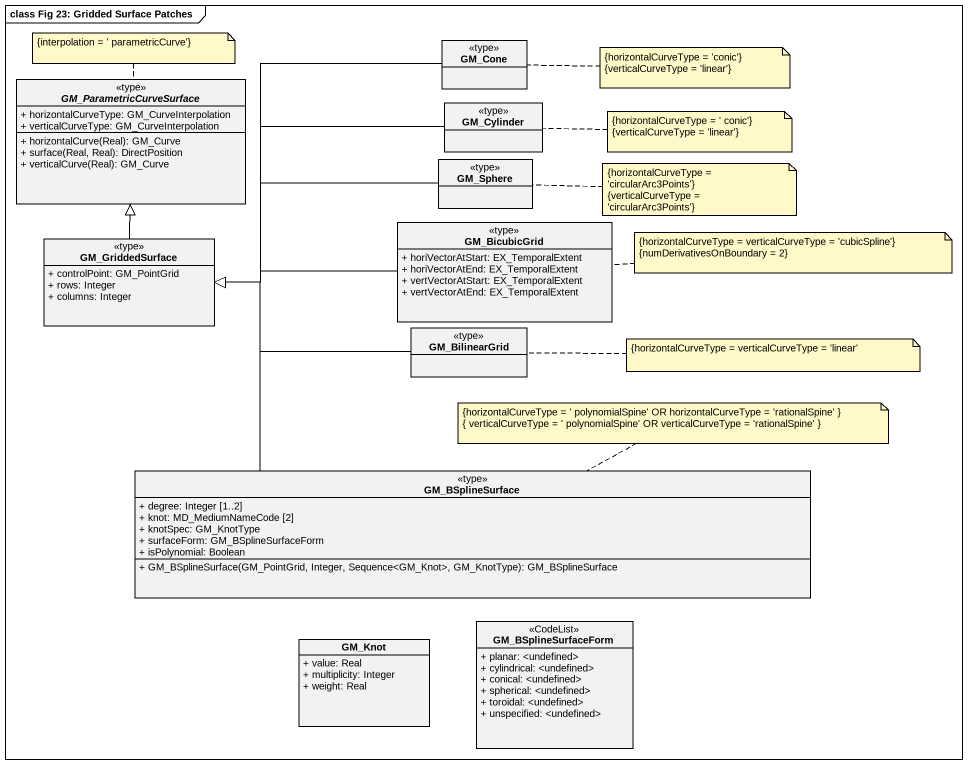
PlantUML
@startuml
mainframe class Fig 23: Gridded Surface Patches
hide circle
hide empty members
skinparam classAttributeIconSize 0
class GM_Cone <<type>>
abstract class GM_ParametricCurveSurface <<type>> {
  + horizontalCurveType: GM_CurveInterpolation
  + verticalCurveType: GM_CurveInterpolation
  + horizontalCurve(Real): GM_Curve
  + surface(Real, Real): DirectPosition
  + verticalCurve(Real): GM_Curve
}
class GM_Cylinder <<type>>
class GM_Sphere <<type>>
class GM_GriddedSurface <<type>> {
  + controlPoint: GM_PointGrid
  + rows: Integer
  + columns: Integer
}
class GM_BicubicGrid <<type>> {
  + horiVectorAtStart: EX_TemporalExtent
  + horiVectorAtEnd: EX_TemporalExtent
  + vertVectorAtStart: EX_TemporalExtent
  + vertVectorAtEnd: EX_TemporalExtent
}
class GM_BilinearGrid <<type>>
class GM_BSplineSurface <<type>> {
  + degree: Integer [1..2]
  + knot: MD_MediumNameCode [2]
  + knotSpec: GM_KnotType
  + surfaceForm: GM_BSplineSurfaceForm
  + isPolynomial: Boolean
  + GM_BSplineSurface(GM_PointGrid, Integer, Sequence<GM_Knot>, GM_KnotType): GM_BSplineSurface
}
class GM_Knot {
  + value: Real
  + multiplicity: Integer
  + weight: Real
}
class GM_BSplineSurfaceForm <<CodeList>> {
  + planar: <undefined>
  + cylindrical: <undefined>
  + conical: <undefined>
  + spherical: <undefined>
  + toroidal: <undefined>
  + unspecified: <undefined>
}
GM_Cone --|> GM_GriddedSurface
GM_Cylinder -left-|> GM_GriddedSurface
GM_Sphere -left-|> GM_GriddedSurface
GM_GriddedSurface -up-|> GM_ParametricCurveSurface
GM_BicubicGrid -left-|> GM_GriddedSurface
GM_BilinearGrid -left-|> GM_GriddedSurface
GM_BSplineSurface -up-|> GM_GriddedSurface
note top of GM_ParametricCurveSurface : {interpolation = ' parametricCurve'}
note right of GM_Cone
  {horizontalCurveType = 'conic'}
  {verticalCurveType = 'linear'}
end note
note right of GM_Cylinder
  {horizontalCurveType = ' conic'}
  {verticalCurveType = 'linear'}
end note
note right of GM_Sphere
  {horizontalCurveType = 'circularArc3Points'}
  {verticalCurveType = 'circularArc3Points'}
end note
note right of GM_BicubicGrid
  {horizontalCurveType = verticalCurveType = 'cubicSpline'}
  {numDerivativesOnBoundary = 2}
end note
note right of GM_BilinearGrid : {horizontalCurveType = verticalCurveType = 'linear'
note right of GM_BSplineSurface
  {horizontalCurveType = ' polynomialSpine' OR horizontalCurveType = 'rationalSpine' }
  { verticalCurveType = ' polynomialSpine' OR verticalCurveType = 'rationalSpine' }
end note
@enduml
